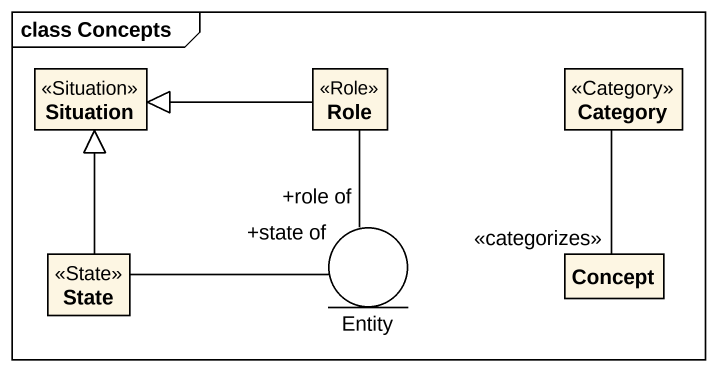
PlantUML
@startuml
mainframe class Concepts
allowmixing
hide circle
hide empty members
class Situation <<Situation>>
class Role <<Role>>
class Category <<Category>>
class "State" as State_ <<State>>
entity "Entity" as Entity_
class Concept
Role -left-|> Situation
Role -- "+role of" Entity_
Category -- "<<categorizes>>" Concept
State_ -up-|> Situation
State_ -right- "+state of" Entity_
@enduml
